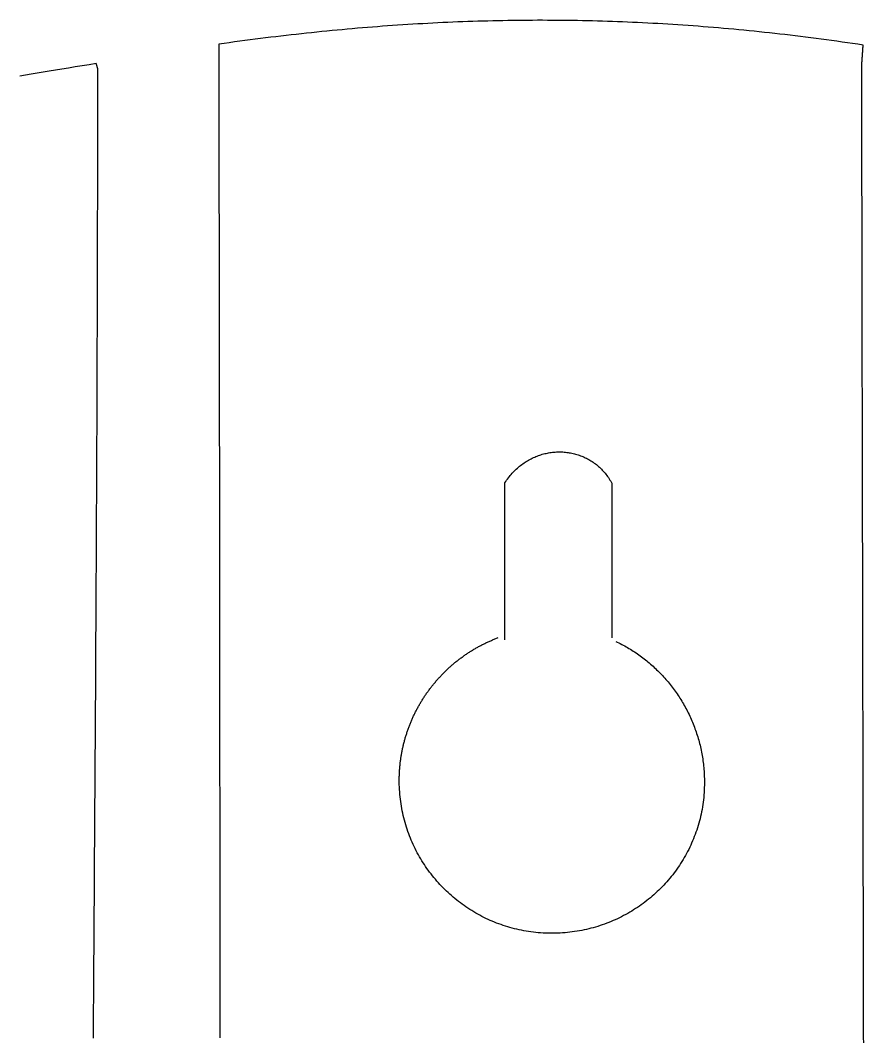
# Model space of a CAD drawing. Extents: x -41.2 to 15.8, y -4.2 to 22.
# Drawn here: x -36.556 to -34.463, y 3.956 to 6.476 of the extents above; entities that cross this region are included whole.
import ezdxf

# ---------------------------------------------------------------- set-up
doc = ezdxf.new("R2010")
doc.units = 0
doc.header["$MEASUREMENT"] = 0
doc.layers.add('LAYER_1', color=7, linetype='CONTINUOUS')

msp = doc.modelspace()

# ---------------------------------------------------------------- linework, layer by layer
at = {"layer": 'LAYER_1'}
for points in [[(-34.4641, 6.41481, 0), (-34.4771, 6.41676, 0), (-34.4902, 6.41867, 0), (-34.5032, 6.42056, 0), (-34.5162, 6.42241, 0), (-34.5292, 6.42423, 0), (-34.5422, 6.42602, 0), (-34.5551, 6.42777, 0), (-34.568, 6.42949, 0), (-34.5809, 6.43119, 0), (-34.5938, 6.43285, 0), (-34.6067, 6.43448, 0), (-34.6196, 6.43607, 0), (-34.6324, 6.43764, 0), (-34.6452, 6.43917, 0), (-34.658, 6.44067, 0), (-34.6708, 6.44214, 0), (-34.6836, 6.44358, 0), (-34.6964, 6.44499, 0), (-34.7091, 6.44636, 0), (-34.7218, 6.44771, 0), (-34.7345, 6.44902, 0), (-34.7472, 6.4503, 0), (-34.7599, 6.45155, 0), (-34.7726, 6.45277, 0), (-34.7853, 6.45395, 0), (-34.7979, 6.45511, 0), (-34.8105, 6.45623, 0), (-34.8232, 6.45733, 0), (-34.8358, 6.45839, 0), (-34.8484, 6.45942, 0), (-34.8609, 6.46042, 0), (-34.8735, 6.46139, 0), (-34.8861, 6.46233, 0), (-34.8986, 6.46323, 0), (-34.9112, 6.46411, 0), (-34.9237, 6.46495, 0), (-34.9362, 6.46577, 0), (-34.9487, 6.46655, 0), (-34.9612, 6.4673, 0), (-34.9737, 6.46803, 0), (-34.9862, 6.46872, 0), (-34.9987, 6.46938, 0), (-35.0112, 6.47001, 0), (-35.0236, 6.47061, 0), (-35.0361, 6.47118, 0), (-35.0485, 6.47171, 0), (-35.061, 6.47222, 0), (-35.0734, 6.4727, 0), (-35.0858, 6.47314, 0), (-35.0983, 6.47356, 0), (-35.1107, 6.47395, 0), (-35.1231, 6.4743, 0), (-35.1355, 6.47463, 0), (-35.1479, 6.47492, 0), (-35.1603, 6.47519, 0), (-35.1727, 6.47542, 0), (-35.1851, 6.47563, 0), (-35.1975, 6.4758, 0), (-35.2099, 6.47594, 0), (-35.2223, 6.47606, 0), (-35.2346, 6.47614, 0), (-35.247, 6.4762, 0), (-35.2594, 6.47622, 0), (-35.2718, 6.47621, 0), (-35.2842, 6.47618, 0), (-35.2965, 6.47611, 0), (-35.3089, 6.47602, 0), (-35.3213, 6.47589, 0), (-35.3337, 6.47574, 0), (-35.346, 6.47556, 0), (-35.3584, 6.47534, 0), (-35.3708, 6.4751, 0), (-35.3832, 6.47482, 0), (-35.3956, 6.47452, 0), (-35.408, 6.47419, 0), (-35.4203, 6.47383, 0), (-35.4327, 6.47344, 0), (-35.4451, 6.47302, 0), (-35.4575, 6.47257, 0), (-35.4699, 6.47209, 0), (-35.4823, 6.47158, 0), (-35.4947, 6.47104, 0), (-35.5072, 6.47047, 0), (-35.5196, 6.46988, 0), (-35.532, 6.46925, 0), (-35.5444, 6.4686, 0), (-35.5569, 6.46791, 0), (-35.5693, 6.4672, 0), (-35.5818, 6.46646, 0), (-35.5942, 6.46569, 0), (-35.6067, 6.46489, 0), (-35.6192, 6.46406, 0), (-35.6316, 6.4632, 0), (-35.6441, 6.46232, 0), (-35.6566, 6.4614, 0), (-35.6691, 6.46046, 0), (-35.6816, 6.45949, 0), (-35.6942, 6.45849, 0), (-35.7067, 6.45746, 0), (-35.7192, 6.4564, 0), (-35.7318, 6.45531, 0), (-35.7444, 6.4542, 0), (-35.7569, 6.45305, 0), (-35.7695, 6.45188, 0), (-35.7821, 6.45068, 0), (-35.7947, 6.44945, 0), (-35.8074, 6.44819, 0), (-35.82, 6.44691, 0), (-35.8326, 6.44559, 0), (-35.8453, 6.44425, 0), (-35.858, 6.44288, 0), (-35.8707, 6.44148, 0), (-35.8834, 6.44005, 0), (-35.8961, 6.4386, 0), (-35.9088, 6.43711, 0), (-35.9216, 6.4356, 0), (-35.9343, 6.43406, 0), (-35.9471, 6.4325, 0), (-35.9599, 6.4309, 0), (-35.9727, 6.42928, 0), (-35.9855, 6.42763, 0), (-35.9984, 6.42595, 0), (-36.0112, 6.42424, 0), (-36.0241, 6.42251, 0), (-36.037, 6.42075, 0), (-36.0499, 6.41896, 0), (-36.0628, 6.41714, 0)], [(-36.0632, 6.40702, 0), (-36.0632, 6.40702, 0), (-36.0632, 6.40702, 0), (-36.0632, 6.40702, 0), (-36.0632, 6.40702, 0), (-36.0632, 6.40702, 0), (-36.0632, 6.40702, 0), (-36.0632, 6.40702, 0), (-36.0632, 6.40702, 0), (-36.0632, 6.40702, 0), (-36.0632, 6.40702, 0), (-36.0632, 6.40702, 0), (-36.0632, 6.40702, 0), (-36.0632, 6.40702, 0), (-36.0632, 6.40702, 0), (-36.0632, 6.40702, 0), (-36.0632, 6.40702, 0), (-36.0632, 6.40702, 0), (-36.0632, 6.40702, 0), (-36.0632, 6.40702, 0), (-36.0632, 6.40702, 0), (-36.0632, 6.40702, 0), (-36.0632, 6.40702, 0), (-36.0632, 6.40702, 0), (-36.0632, 6.40702, 0), (-36.0632, 6.40702, 0), (-36.0632, 6.40702, 0), (-36.0632, 6.40702, 0), (-36.0632, 6.40702, 0), (-36.0632, 6.40702, 0), (-36.0632, 6.40702, 0), (-36.0632, 6.40702, 0), (-36.0632, 6.40702, 0), (-36.0632, 6.40702, 0), (-36.0632, 6.40702, 0), (-36.0632, 6.40702, 0), (-36.0632, 6.40702, 0), (-36.0632, 6.40702, 0), (-36.0632, 6.40702, 0), (-36.0632, 6.40702, 0), (-36.0632, 6.40702, 0), (-36.0632, 6.40702, 0), (-36.0632, 6.40702, 0), (-36.0632, 6.40702, 0), (-36.0632, 6.40702, 0), (-36.0632, 6.40702, 0), (-36.0632, 6.40702, 0), (-36.0632, 6.40702, 0), (-36.0632, 6.40702, 0), (-36.0632, 6.40702, 0), (-36.0632, 6.40702, 0), (-36.0632, 6.40702, 0), (-36.0632, 6.40702, 0), (-36.0632, 6.40702, 0), (-36.0632, 6.40702, 0), (-36.0632, 6.40702, 0), (-36.0632, 6.40702, 0), (-36.0632, 6.40702, 0), (-36.0632, 6.40702, 0), (-36.0632, 6.40702, 0), (-36.0632, 6.40702, 0), (-36.0632, 6.40702, 0), (-36.0632, 6.40702, 0), (-36.0632, 6.40702, 0), (-36.0632, 6.40702, 0), (-36.0632, 6.40702, 0), (-36.0632, 6.40702, 0), (-36.0632, 6.40702, 0), (-36.0632, 6.40702, 0), (-36.0632, 6.40702, 0), (-36.0632, 6.40702, 0), (-36.0632, 6.40702, 0), (-36.0632, 6.40702, 0), (-36.0632, 6.40702, 0), (-36.0632, 6.40702, 0), (-36.0632, 6.40702, 0), (-36.0632, 6.40702, 0), (-36.0632, 6.40702, 0), (-36.0632, 6.40702, 0), (-36.0632, 6.40702, 0), (-36.0632, 6.40702, 0), (-36.0632, 6.40702, 0), (-36.0632, 6.40702, 0), (-36.0632, 6.40702, 0), (-36.0632, 6.40702, 0), (-36.0632, 6.40702, 0), (-36.0632, 6.40702, 0), (-36.0632, 6.40702, 0), (-36.0632, 6.40702, 0), (-36.0632, 6.40702, 0), (-36.0632, 6.40702, 0), (-36.0632, 6.40702, 0), (-36.0632, 6.40702, 0), (-36.0632, 6.40702, 0), (-36.0632, 6.40702, 0), (-36.0632, 6.40702, 0), (-36.0632, 6.40702, 0), (-36.0632, 6.40702, 0), (-36.0632, 6.40702, 0), (-36.0632, 6.40702, 0), (-36.0632, 6.40702, 0), (-36.0632, 6.40702, 0), (-36.0632, 6.40702, 0), (-36.0632, 6.39395, 0), (-36.0631, 6.37582, 0), (-36.0631, 6.35573, 0), (-36.0631, 6.33372, 0), (-36.063, 6.30984, 0), (-36.063, 6.28413, 0), (-36.0629, 6.25663, 0), (-36.0629, 6.22737, 0), (-36.0629, 6.1964, 0), (-36.0628, 6.16376, 0), (-36.0627, 6.12948, 0), (-36.0627, 6.09362, 0), (-36.0626, 6.05621, 0), (-36.0626, 6.01728, 0), (-36.0625, 5.97689, 0), (-36.0624, 5.93507, 0), (-36.0624, 5.89186, 0), (-36.0623, 5.84731, 0), (-36.0622, 5.80145, 0), (-36.0622, 5.75432, 0), (-36.0621, 5.70597, 0), (-36.062, 5.65643, 0), (-36.062, 5.60575, 0), (-36.0619, 5.55397, 0), (-36.0618, 5.50112, 0), (-36.0618, 5.44725, 0), (-36.0617, 5.3924, 0), (-36.0616, 5.3366, 0), (-36.0616, 5.27991, 0), (-36.0615, 5.22236, 0), (-36.0614, 5.16398, 0), (-36.0614, 5.10483, 0), (-36.0613, 5.04494, 0), (-36.0612, 4.98435, 0), (-36.0612, 4.9231, 0), (-36.0611, 4.86124, 0), (-36.061, 4.7988, 0), (-36.061, 4.73583, 0), (-36.0609, 4.67236, 0), (-36.0609, 4.60843, 0), (-36.0608, 4.54409, 0), (-36.0608, 4.47938, 0), (-36.0607, 4.41434, 0), (-36.0607, 4.349, 0), (-36.0607, 4.28342, 0), (-36.0606, 4.21762, 0), (-36.0606, 4.15165, 0), (-36.0606, 4.08555, 0), (-36.0605, 4.01936, 0), (-36.0605, 3.95313, 0)], [(-36.3673, 6.36902, 0), (-36.3851, 6.36611, 0), (-36.4024, 6.36326, 0), (-36.4194, 6.36048, 0), (-36.4361, 6.35775, 0), (-36.4523, 6.35508, 0), (-36.4682, 6.35247, 0), (-36.4838, 6.34991, 0), (-36.499, 6.3474, 0), (-36.5139, 6.34494, 0), (-36.5284, 6.34254, 0), (-36.5427, 6.34017, 0), (-36.5566, 6.33786, 0)], [(-36.3741, 3.95221, 0), (-36.3739, 3.97644, 0), (-36.3738, 4.00067, 0), (-36.3736, 4.02491, 0), (-36.3734, 4.04915, 0), (-36.3733, 4.07339, 0), (-36.3731, 4.09764, 0), (-36.373, 4.12189, 0), (-36.3728, 4.14615, 0), (-36.3726, 4.17041, 0), (-36.3725, 4.19467, 0), (-36.3723, 4.21893, 0), (-36.3722, 4.2432, 0), (-36.372, 4.26747, 0), (-36.3718, 4.29175, 0), (-36.3717, 4.31602, 0), (-36.3715, 4.3403, 0), (-36.3714, 4.36458, 0), (-36.3712, 4.38887, 0), (-36.3711, 4.41316, 0), (-36.3709, 4.43745, 0), (-36.3707, 4.46174, 0), (-36.3706, 4.48604, 0), (-36.3704, 4.51033, 0), (-36.3703, 4.53463, 0), (-36.3701, 4.55893, 0), (-36.37, 4.58324, 0), (-36.3698, 4.60754, 0), (-36.3697, 4.63185, 0), (-36.3695, 4.65616, 0), (-36.3694, 4.68047, 0), (-36.3692, 4.70478, 0), (-36.3691, 4.72909, 0), (-36.3689, 4.7534, 0), (-36.3688, 4.77772, 0), (-36.3686, 4.80204, 0), (-36.3685, 4.82635, 0), (-36.3684, 4.85067, 0), (-36.3682, 4.87499, 0), (-36.3681, 4.89931, 0), (-36.368, 4.92363, 0), (-36.3678, 4.94796, 0), (-36.3677, 4.97228, 0), (-36.3675, 4.9966, 0), (-36.3674, 5.02093, 0), (-36.3673, 5.04525, 0), (-36.3672, 5.06957, 0), (-36.367, 5.0939, 0), (-36.3669, 5.11822, 0), (-36.3668, 5.14254, 0), (-36.3667, 5.16687, 0), (-36.3665, 5.19119, 0), (-36.3664, 5.21551, 0), (-36.3663, 5.23984, 0), (-36.3662, 5.26416, 0), (-36.3661, 5.28848, 0), (-36.366, 5.3128, 0), (-36.3658, 5.33712, 0), (-36.3657, 5.36144, 0), (-36.3656, 5.38576, 0), (-36.3655, 5.41008, 0), (-36.3654, 5.43439, 0), (-36.3653, 5.45871, 0), (-36.3652, 5.48302, 0), (-36.3651, 5.50733, 0), (-36.365, 5.53164, 0), (-36.3649, 5.55595, 0), (-36.3648, 5.58026, 0), (-36.3648, 5.60457, 0), (-36.3647, 5.62887, 0), (-36.3646, 5.65317, 0), (-36.3645, 5.67747, 0), (-36.3644, 5.70177, 0), (-36.3643, 5.72607, 0), (-36.3643, 5.75036, 0), (-36.3642, 5.77465, 0), (-36.3641, 5.79894, 0), (-36.3641, 5.82323, 0), (-36.364, 5.84751, 0), (-36.3639, 5.87179, 0), (-36.3639, 5.89607, 0), (-36.3638, 5.92035, 0), (-36.3638, 5.94462, 0), (-36.3637, 5.96889, 0), (-36.3637, 5.99316, 0), (-36.3636, 6.01742, 0), (-36.3636, 6.04168, 0), (-36.3635, 6.06594, 0), (-36.3635, 6.09019, 0), (-36.3634, 6.11444, 0), (-36.3634, 6.13868, 0), (-36.3634, 6.16293, 0), (-36.3634, 6.18716, 0), (-36.3633, 6.2114, 0), (-36.3633, 6.23563, 0), (-36.3633, 6.25986, 0), (-36.3633, 6.28408, 0), (-36.3633, 6.3083, 0), (-36.3633, 6.33251, 0), (-36.3632, 6.35672, 0)], [(-34.4627, 3.9151, 0), (-34.4628, 3.97887, 0), (-34.4629, 4.04263, 0), (-34.4631, 4.10634, 0), (-34.4632, 4.16998, 0), (-34.4633, 4.23351, 0), (-34.4634, 4.2969, 0), (-34.4636, 4.36012, 0), (-34.4637, 4.42313, 0), (-34.4638, 4.48591, 0), (-34.464, 4.54843, 0), (-34.4641, 4.61064, 0), (-34.4642, 4.67253, 0), (-34.4643, 4.73405, 0), (-34.4645, 4.79518, 0), (-34.4646, 4.85588, 0), (-34.4647, 4.91613, 0), (-34.4649, 4.97588, 0), (-34.465, 5.03512, 0), (-34.4651, 5.0938, 0), (-34.4652, 5.15189, 0), (-34.4653, 5.20937, 0), (-34.4655, 5.2662, 0), (-34.4656, 5.32235, 0), (-34.4657, 5.37779, 0), (-34.4658, 5.43248, 0), (-34.4659, 5.4864, 0), (-34.466, 5.53951, 0), (-34.4661, 5.59177, 0), (-34.4662, 5.64317, 0), (-34.4663, 5.69367, 0), (-34.4664, 5.74323, 0), (-34.4665, 5.79182, 0), (-34.4665, 5.83941, 0), (-34.4666, 5.88598, 0), (-34.4667, 5.93148, 0), (-34.4668, 5.97588, 0), (-34.4668, 6.01916, 0), (-34.4669, 6.06129, 0), (-34.4669, 6.10222, 0), (-34.467, 6.14193, 0), (-34.467, 6.18039, 0), (-34.467, 6.21756, 0), (-34.467, 6.25342, 0), (-34.4671, 6.28793, 0), (-34.4671, 6.32105, 0), (-34.4671, 6.33769, 0), (-34.4671, 6.33787, 0), (-34.4671, 6.33804, 0), (-34.4671, 6.33821, 0), (-34.4671, 6.33839, 0), (-34.4671, 6.33856, 0), (-34.4671, 6.33874, 0), (-34.4671, 6.33891, 0), (-34.4671, 6.33908, 0), (-34.4671, 6.33926, 0), (-34.4671, 6.33943, 0), (-34.4671, 6.3396, 0), (-34.4671, 6.33978, 0), (-34.4671, 6.33995, 0), (-34.4671, 6.34012, 0), (-34.4671, 6.3403, 0), (-34.4671, 6.34047, 0), (-34.4671, 6.34064, 0), (-34.4671, 6.34082, 0), (-34.4671, 6.34099, 0), (-34.4671, 6.34116, 0), (-34.4671, 6.34134, 0), (-34.4671, 6.34151, 0), (-34.4671, 6.34168, 0), (-34.4671, 6.34186, 0), (-34.4671, 6.34203, 0), (-34.4671, 6.3422, 0), (-34.4671, 6.34237, 0), (-34.4671, 6.34255, 0), (-34.4671, 6.34272, 0), (-34.4671, 6.34289, 0), (-34.4671, 6.34306, 0), (-34.4671, 6.34324, 0), (-34.4671, 6.34341, 0), (-34.4671, 6.34358, 0), (-34.4671, 6.34375, 0), (-34.4671, 6.34393, 0), (-34.4671, 6.3441, 0), (-34.4671, 6.34427, 0), (-34.4671, 6.34444, 0), (-34.4671, 6.34462, 0), (-34.4671, 6.34479, 0), (-34.4671, 6.34496, 0), (-34.4671, 6.34513, 0), (-34.4671, 6.3453, 0), (-34.4671, 6.34548, 0), (-34.4671, 6.34565, 0), (-34.4671, 6.34582, 0), (-34.4671, 6.34599, 0), (-34.4671, 6.34616, 0), (-34.4671, 6.34634, 0), (-34.4671, 6.34651, 0), (-34.4671, 6.34668, 0), (-34.4671, 6.34685, 0), (-34.4671, 6.34702, 0), (-34.4671, 6.34719, 0), (-34.4671, 6.34737, 0), (-34.4671, 6.34754, 0), (-34.4671, 6.34771, 0), (-34.4671, 6.34788, 0), (-34.4671, 6.34805, 0), (-34.4671, 6.34822, 0), (-34.4671, 6.34839, 0), (-34.4671, 6.34857, 0), (-34.4671, 6.34874, 0), (-34.4671, 6.34891, 0), (-34.4671, 6.34908, 0), (-34.4671, 6.34925, 0), (-34.4671, 6.34942, 0), (-34.4671, 6.34959, 0), (-34.4671, 6.34976, 0), (-34.4671, 6.34993, 0), (-34.4671, 6.3501, 0), (-34.4671, 6.35028, 0), (-34.4671, 6.35045, 0), (-34.4671, 6.35062, 0), (-34.4671, 6.35079, 0), (-34.4671, 6.35096, 0), (-34.4671, 6.35113, 0), (-34.4671, 6.3513, 0), (-34.4671, 6.35147, 0), (-34.4671, 6.35164, 0), (-34.4671, 6.35181, 0), (-34.4671, 6.35198, 0), (-34.4671, 6.35215, 0), (-34.4671, 6.35232, 0), (-34.4671, 6.35249, 0), (-34.4671, 6.35266, 0), (-34.4671, 6.35283, 0), (-34.4671, 6.353, 0), (-34.4671, 6.35317, 0), (-34.4671, 6.35334, 0), (-34.4671, 6.35351, 0), (-34.4671, 6.35368, 0), (-34.4671, 6.35385, 0), (-34.4671, 6.35402, 0), (-34.4671, 6.35419, 0), (-34.4671, 6.35436, 0), (-34.4671, 6.35453, 0), (-34.4671, 6.3547, 0), (-34.4671, 6.35487, 0), (-34.4671, 6.35504, 0), (-34.4671, 6.35521, 0), (-34.4671, 6.35538, 0), (-34.4671, 6.35555, 0), (-34.4671, 6.35572, 0), (-34.4671, 6.35589, 0), (-34.4671, 6.35606, 0), (-34.4671, 6.35623, 0), (-34.4671, 6.3564, 0), (-34.4671, 6.35657, 0), (-34.4671, 6.35673, 0), (-34.4671, 6.3569, 0), (-34.4671, 6.35707, 0), (-34.4671, 6.35724, 0), (-34.4671, 6.35741, 0), (-34.4671, 6.35758, 0), (-34.4671, 6.35775, 0), (-34.4671, 6.35792, 0), (-34.4671, 6.35809, 0), (-34.4671, 6.35826, 0), (-34.4671, 6.35842, 0), (-34.4671, 6.35859, 0), (-34.4671, 6.35876, 0), (-34.4671, 6.35893, 0), (-34.4671, 6.3591, 0), (-34.4671, 6.35927, 0), (-34.4671, 6.35944, 0), (-34.4671, 6.35961, 0), (-34.4671, 6.35977, 0), (-34.4671, 6.35994, 0), (-34.4671, 6.36011, 0), (-34.4671, 6.36028, 0), (-34.4671, 6.36045, 0), (-34.4671, 6.36062, 0), (-34.4671, 6.36078, 0), (-34.4671, 6.36095, 0), (-34.4671, 6.36112, 0), (-34.4671, 6.36129, 0), (-34.4671, 6.36146, 0), (-34.4671, 6.36162, 0), (-34.4671, 6.36179, 0), (-34.4671, 6.36196, 0), (-34.4671, 6.36213, 0), (-34.4671, 6.3623, 0), (-34.4671, 6.36246, 0), (-34.4671, 6.36263, 0), (-34.4671, 6.3628, 0), (-34.4671, 6.36297, 0), (-34.4671, 6.36313, 0), (-34.4671, 6.3633, 0), (-34.4671, 6.36347, 0), (-34.4671, 6.36364, 0), (-34.4671, 6.3638, 0), (-34.4671, 6.36397, 0), (-34.4671, 6.36414, 0), (-34.4671, 6.36431, 0), (-34.4671, 6.36447, 0), (-34.4671, 6.36464, 0), (-34.4671, 6.36481, 0), (-34.4671, 6.36498, 0), (-34.4671, 6.36514, 0), (-34.4671, 6.36531, 0), (-34.4671, 6.36548, 0), (-34.4671, 6.36564, 0), (-34.4671, 6.36581, 0), (-34.4671, 6.36598, 0), (-34.4671, 6.36614, 0), (-34.4671, 6.36631, 0), (-34.4671, 6.36648, 0), (-34.4671, 6.36664, 0), (-34.4671, 6.36681, 0), (-34.4671, 6.36698, 0), (-34.4671, 6.36714, 0), (-34.4671, 6.36731, 0), (-34.4671, 6.36748, 0), (-34.4671, 6.36764, 0), (-34.4671, 6.36781, 0), (-34.4671, 6.36798, 0), (-34.4671, 6.36814, 0), (-34.4671, 6.36831, 0), (-34.4671, 6.36848, 0), (-34.4671, 6.36864, 0), (-34.4671, 6.36881, 0), (-34.4671, 6.36897, 0), (-34.4671, 6.36914, 0), (-34.4671, 6.36931, 0), (-34.4671, 6.36947, 0), (-34.4671, 6.36964, 0)]]:
    msp.add_polyline3d(points, dxfattribs=at)
at = {"layer": 'LAYER_1', "color": 250}
for points in [[(-36.0628, 6.41714, 0), (-36.0628, 6.41714, 0), (-36.0628, 6.41713, 0), (-36.0629, 6.41712, 0), (-36.0629, 6.41711, 0), (-36.0629, 6.41709, 0), (-36.0629, 6.41707, 0), (-36.0629, 6.41705, 0), (-36.0629, 6.41702, 0), (-36.0629, 6.41699, 0), (-36.0629, 6.41696, 0), (-36.0629, 6.41692, 0), (-36.0629, 6.41688, 0), (-36.0629, 6.41684, 0), (-36.0629, 6.4168, 0), (-36.0629, 6.41675, 0), (-36.0629, 6.4167, 0), (-36.0629, 6.41664, 0), (-36.0629, 6.41659, 0), (-36.0629, 6.41653, 0), (-36.0629, 6.41646, 0), (-36.0629, 6.4164, 0), (-36.0629, 6.41633, 0), (-36.0629, 6.41626, 0), (-36.0629, 6.41619, 0), (-36.0629, 6.41612, 0), (-36.0629, 6.41604, 0), (-36.0629, 6.41596, 0), (-36.0629, 6.41588, 0), (-36.0629, 6.4158, 0), (-36.0629, 6.41571, 0), (-36.0629, 6.41562, 0), (-36.0629, 6.41553, 0), (-36.0629, 6.41544, 0), (-36.0629, 6.41535, 0), (-36.0629, 6.41526, 0), (-36.0629, 6.41516, 0), (-36.0629, 6.41506, 0), (-36.0629, 6.41496, 0), (-36.0629, 6.41486, 0), (-36.0629, 6.41476, 0), (-36.0629, 6.41466, 0), (-36.0629, 6.41455, 0), (-36.0629, 6.41444, 0), (-36.0629, 6.41434, 0), (-36.0629, 6.41423, 0), (-36.063, 6.41412, 0), (-36.063, 6.41401, 0), (-36.063, 6.41389, 0), (-36.063, 6.41378, 0), (-36.063, 6.41367, 0), (-36.063, 6.41355, 0), (-36.063, 6.41344, 0), (-36.063, 6.41332, 0), (-36.063, 6.41321, 0), (-36.063, 6.41309, 0), (-36.063, 6.41297, 0), (-36.063, 6.41285, 0), (-36.063, 6.41273, 0), (-36.063, 6.41262, 0), (-36.063, 6.4125, 0), (-36.063, 6.41238, 0), (-36.063, 6.41226, 0), (-36.063, 6.41214, 0), (-36.063, 6.41202, 0), (-36.063, 6.4119, 0), (-36.063, 6.41178, 0), (-36.063, 6.41166, 0), (-36.063, 6.41154, 0), (-36.063, 6.41142, 0), (-36.063, 6.4113, 0), (-36.063, 6.41119, 0), (-36.0631, 6.41107, 0), (-36.0631, 6.41095, 0), (-36.0631, 6.41084, 0), (-36.0631, 6.41072, 0), (-36.0631, 6.4106, 0), (-36.0631, 6.41049, 0), (-36.0631, 6.41038, 0), (-36.0631, 6.41026, 0), (-36.0631, 6.41015, 0), (-36.0631, 6.41004, 0), (-36.0631, 6.40993, 0), (-36.0631, 6.40982, 0), (-36.0631, 6.40971, 0), (-36.0631, 6.40961, 0), (-36.0631, 6.4095, 0), (-36.0631, 6.4094, 0), (-36.0631, 6.4093, 0), (-36.0631, 6.40919, 0), (-36.0631, 6.4091, 0), (-36.0631, 6.409, 0), (-36.0631, 6.4089, 0), (-36.0631, 6.40881, 0), (-36.0631, 6.40871, 0), (-36.0631, 6.40862, 0), (-36.0631, 6.40853, 0), (-36.0631, 6.40845, 0), (-36.0631, 6.40836, 0), (-36.0631, 6.40828, 0), (-36.0631, 6.4082, 0), (-36.0632, 6.40812, 0), (-36.0632, 6.40804, 0), (-36.0632, 6.40797, 0), (-36.0632, 6.40789, 0), (-36.0632, 6.40782, 0), (-36.0632, 6.40776, 0), (-36.0632, 6.40769, 0), (-36.0632, 6.40763, 0), (-36.0632, 6.40757, 0), (-36.0632, 6.40751, 0), (-36.0632, 6.40746, 0), (-36.0632, 6.40741, 0), (-36.0632, 6.40736, 0), (-36.0632, 6.40732, 0), (-36.0632, 6.40727, 0), (-36.0632, 6.40723, 0), (-36.0632, 6.4072, 0), (-36.0632, 6.40716, 0), (-36.0632, 6.40713, 0), (-36.0632, 6.40711, 0), (-36.0632, 6.40708, 0), (-36.0632, 6.40707, 0), (-36.0632, 6.40705, 0), (-36.0632, 6.40704, 0), (-36.0632, 6.40703, 0), (-36.0632, 6.40702, 0), (-36.0632, 6.40702, 0)], [(-34.4671, 6.36964, 0), (-34.4671, 6.36965, 0), (-34.4671, 6.36967, 0), (-34.4671, 6.36971, 0), (-34.4671, 6.36977, 0), (-34.4671, 6.36984, 0), (-34.467, 6.36993, 0), (-34.467, 6.37004, 0), (-34.467, 6.37015, 0), (-34.467, 6.37029, 0), (-34.467, 6.37044, 0), (-34.467, 6.3706, 0), (-34.467, 6.37077, 0), (-34.467, 6.37096, 0), (-34.467, 6.37116, 0), (-34.467, 6.37138, 0), (-34.4669, 6.37161, 0), (-34.4669, 6.37185, 0), (-34.4669, 6.3721, 0), (-34.4669, 6.37237, 0), (-34.4669, 6.37265, 0), (-34.4669, 6.37294, 0), (-34.4668, 6.37324, 0), (-34.4668, 6.37355, 0), (-34.4668, 6.37387, 0), (-34.4668, 6.3742, 0), (-34.4667, 6.37454, 0), (-34.4667, 6.3749, 0), (-34.4667, 6.37526, 0), (-34.4667, 6.37563, 0), (-34.4666, 6.37601, 0), (-34.4666, 6.3764, 0), (-34.4666, 6.3768, 0), (-34.4666, 6.3772, 0), (-34.4665, 6.37762, 0), (-34.4665, 6.37804, 0), (-34.4665, 6.37847, 0), (-34.4665, 6.37891, 0), (-34.4664, 6.37935, 0), (-34.4664, 6.3798, 0), (-34.4664, 6.38026, 0), (-34.4663, 6.38072, 0), (-34.4663, 6.38119, 0), (-34.4663, 6.38167, 0), (-34.4662, 6.38215, 0), (-34.4662, 6.38263, 0), (-34.4662, 6.38312, 0), (-34.4661, 6.38362, 0), (-34.4661, 6.38412, 0), (-34.4661, 6.38462, 0), (-34.466, 6.38513, 0), (-34.466, 6.38564, 0), (-34.466, 6.38616, 0), (-34.4659, 6.38667, 0), (-34.4659, 6.38719, 0), (-34.4659, 6.38772, 0), (-34.4658, 6.38824, 0), (-34.4658, 6.38877, 0), (-34.4658, 6.3893, 0), (-34.4657, 6.38983, 0), (-34.4657, 6.39036, 0), (-34.4657, 6.39089, 0), (-34.4656, 6.39142, 0), (-34.4656, 6.39196, 0), (-34.4656, 6.39249, 0), (-34.4655, 6.39302, 0), (-34.4655, 6.39356, 0), (-34.4654, 6.39409, 0), (-34.4654, 6.39462, 0), (-34.4654, 6.39515, 0), (-34.4653, 6.39568, 0), (-34.4653, 6.39621, 0), (-34.4653, 6.39673, 0), (-34.4652, 6.39725, 0), (-34.4652, 6.39777, 0), (-34.4652, 6.39829, 0), (-34.4651, 6.39881, 0), (-34.4651, 6.39932, 0), (-34.4651, 6.39983, 0), (-34.465, 6.40033, 0), (-34.465, 6.40083, 0), (-34.465, 6.40132, 0), (-34.4649, 6.40181, 0), (-34.4649, 6.4023, 0), (-34.4649, 6.40278, 0), (-34.4648, 6.40326, 0), (-34.4648, 6.40373, 0), (-34.4648, 6.40419, 0), (-34.4647, 6.40465, 0), (-34.4647, 6.4051, 0), (-34.4647, 6.40554, 0), (-34.4647, 6.40598, 0), (-34.4646, 6.40641, 0), (-34.4646, 6.40683, 0), (-34.4646, 6.40724, 0), (-34.4645, 6.40765, 0), (-34.4645, 6.40805, 0), (-34.4645, 6.40844, 0), (-34.4645, 6.40882, 0), (-34.4644, 6.40919, 0), (-34.4644, 6.40955, 0), (-34.4644, 6.4099, 0), (-34.4644, 6.41025, 0), (-34.4644, 6.41058, 0), (-34.4643, 6.4109, 0), (-34.4643, 6.41121, 0), (-34.4643, 6.41151, 0), (-34.4643, 6.4118, 0), (-34.4643, 6.41208, 0), (-34.4642, 6.41234, 0), (-34.4642, 6.4126, 0), (-34.4642, 6.41284, 0), (-34.4642, 6.41307, 0), (-34.4642, 6.41328, 0), (-34.4642, 6.41349, 0), (-34.4641, 6.41368, 0), (-34.4641, 6.41385, 0), (-34.4641, 6.41401, 0), (-34.4641, 6.41416, 0), (-34.4641, 6.41429, 0), (-34.4641, 6.41441, 0), (-34.4641, 6.41452, 0), (-34.4641, 6.4146, 0), (-34.4641, 6.41468, 0), (-34.4641, 6.41473, 0), (-34.4641, 6.41478, 0), (-34.4641, 6.4148, 0), (-34.4641, 6.41481, 0)], [(-36.3632, 6.35672, 0), (-36.3633, 6.35672, 0), (-36.3633, 6.35673, 0), (-36.3633, 6.35674, 0), (-36.3633, 6.35676, 0), (-36.3633, 6.35677, 0), (-36.3633, 6.3568, 0), (-36.3633, 6.35683, 0), (-36.3633, 6.35686, 0), (-36.3633, 6.3569, 0), (-36.3633, 6.35694, 0), (-36.3633, 6.35698, 0), (-36.3634, 6.35703, 0), (-36.3634, 6.35708, 0), (-36.3634, 6.35713, 0), (-36.3634, 6.35719, 0), (-36.3634, 6.35726, 0), (-36.3634, 6.35732, 0), (-36.3635, 6.35739, 0), (-36.3635, 6.35746, 0), (-36.3635, 6.35754, 0), (-36.3635, 6.35762, 0), (-36.3636, 6.3577, 0), (-36.3636, 6.35778, 0), (-36.3636, 6.35787, 0), (-36.3637, 6.35796, 0), (-36.3637, 6.35805, 0), (-36.3637, 6.35815, 0), (-36.3638, 6.35825, 0), (-36.3638, 6.35835, 0), (-36.3638, 6.35845, 0), (-36.3639, 6.35856, 0), (-36.3639, 6.35867, 0), (-36.3639, 6.35878, 0), (-36.364, 6.35889, 0), (-36.364, 6.35901, 0), (-36.364, 6.35912, 0), (-36.3641, 6.35924, 0), (-36.3641, 6.35936, 0), (-36.3642, 6.35949, 0), (-36.3642, 6.35961, 0), (-36.3642, 6.35974, 0), (-36.3643, 6.35987, 0), (-36.3643, 6.35999, 0), (-36.3644, 6.36013, 0), (-36.3644, 6.36026, 0), (-36.3645, 6.36039, 0), (-36.3645, 6.36053, 0), (-36.3645, 6.36066, 0), (-36.3646, 6.3608, 0), (-36.3646, 6.36094, 0), (-36.3647, 6.36108, 0), (-36.3647, 6.36122, 0), (-36.3648, 6.36136, 0), (-36.3648, 6.3615, 0), (-36.3649, 6.36164, 0), (-36.3649, 6.36178, 0), (-36.365, 6.36193, 0), (-36.365, 6.36207, 0), (-36.3651, 6.36222, 0), (-36.3651, 6.36236, 0), (-36.3652, 6.36251, 0), (-36.3652, 6.36265, 0), (-36.3652, 6.3628, 0), (-36.3653, 6.36294, 0), (-36.3653, 6.36309, 0), (-36.3654, 6.36323, 0), (-36.3654, 6.36338, 0), (-36.3655, 6.36352, 0), (-36.3655, 6.36367, 0), (-36.3656, 6.36381, 0), (-36.3656, 6.36395, 0), (-36.3657, 6.3641, 0), (-36.3657, 6.36424, 0), (-36.3658, 6.36438, 0), (-36.3658, 6.36452, 0), (-36.3659, 6.36466, 0), (-36.3659, 6.3648, 0), (-36.3659, 6.36494, 0), (-36.366, 6.36508, 0), (-36.366, 6.36521, 0), (-36.3661, 6.36535, 0), (-36.3661, 6.36548, 0), (-36.3662, 6.36561, 0), (-36.3662, 6.36574, 0), (-36.3663, 6.36587, 0), (-36.3663, 6.366, 0), (-36.3663, 6.36613, 0), (-36.3664, 6.36625, 0), (-36.3664, 6.36637, 0), (-36.3665, 6.3665, 0), (-36.3665, 6.36661, 0), (-36.3665, 6.36673, 0), (-36.3666, 6.36685, 0), (-36.3666, 6.36696, 0), (-36.3666, 6.36707, 0), (-36.3667, 6.36718, 0), (-36.3667, 6.36728, 0), (-36.3668, 6.36739, 0), (-36.3668, 6.36749, 0), (-36.3668, 6.36759, 0), (-36.3669, 6.36768, 0), (-36.3669, 6.36778, 0), (-36.3669, 6.36787, 0), (-36.3669, 6.36796, 0), (-36.367, 6.36804, 0), (-36.367, 6.36812, 0), (-36.367, 6.3682, 0), (-36.367, 6.36828, 0), (-36.3671, 6.36835, 0), (-36.3671, 6.36842, 0), (-36.3671, 6.36848, 0), (-36.3671, 6.36854, 0), (-36.3672, 6.3686, 0), (-36.3672, 6.36866, 0), (-36.3672, 6.36871, 0), (-36.3672, 6.36876, 0), (-36.3672, 6.3688, 0), (-36.3672, 6.36884, 0), (-36.3672, 6.36888, 0), (-36.3673, 6.36891, 0), (-36.3673, 6.36894, 0), (-36.3673, 6.36896, 0), (-36.3673, 6.36898, 0), (-36.3673, 6.369, 0), (-36.3673, 6.36901, 0), (-36.3673, 6.36902, 0), (-36.3673, 6.36902, 0)], [(-35.3534, 4.94005, 0), (-35.3534, 4.94018, 0), (-35.3534, 4.94055, 0), (-35.3534, 4.94117, 0), (-35.3534, 4.94203, 0), (-35.3534, 4.94311, 0), (-35.3534, 4.94443, 0), (-35.3534, 4.94597, 0), (-35.3534, 4.94773, 0), (-35.3534, 4.9497, 0), (-35.3534, 4.95187, 0), (-35.3534, 4.95425, 0), (-35.3534, 4.95682, 0), (-35.3534, 4.95958, 0), (-35.3534, 4.96252, 0), (-35.3534, 4.96565, 0), (-35.3534, 4.96895, 0), (-35.3534, 4.97242, 0), (-35.3534, 4.97606, 0), (-35.3534, 4.97985, 0), (-35.3534, 4.98379, 0), (-35.3534, 4.98789, 0), (-35.3534, 4.99212, 0), (-35.3534, 4.9965, 0), (-35.3534, 5.001, 0), (-35.3534, 5.00564, 0), (-35.3534, 5.01039, 0), (-35.3534, 5.01526, 0), (-35.3534, 5.02024, 0), (-35.3534, 5.02533, 0), (-35.3534, 5.03051, 0), (-35.3534, 5.03579, 0), (-35.3534, 5.04117, 0), (-35.3534, 5.04662, 0), (-35.3534, 5.05215, 0), (-35.3534, 5.05776, 0), (-35.3534, 5.06344, 0), (-35.3534, 5.06918, 0), (-35.3534, 5.07497, 0), (-35.3534, 5.08082, 0), (-35.3534, 5.08672, 0), (-35.3534, 5.09266, 0), (-35.3534, 5.09863, 0), (-35.3534, 5.10464, 0), (-35.3534, 5.11067, 0), (-35.3534, 5.11672, 0), (-35.3534, 5.12279, 0), (-35.3534, 5.12887, 0), (-35.3534, 5.13495, 0), (-35.3534, 5.14103, 0), (-35.3534, 5.14711, 0), (-35.3534, 5.15317, 0), (-35.3534, 5.15922, 0), (-35.3534, 5.16524, 0), (-35.3534, 5.17124, 0), (-35.3534, 5.17721, 0), (-35.3534, 5.18314, 0), (-35.3534, 5.18902, 0), (-35.3534, 5.19486, 0), (-35.3534, 5.20064, 0), (-35.3534, 5.20637, 0), (-35.3534, 5.21202, 0), (-35.3534, 5.21761, 0), (-35.3534, 5.22313, 0), (-35.3534, 5.22856, 0), (-35.3534, 5.23391, 0), (-35.3534, 5.23917, 0), (-35.3534, 5.24433, 0), (-35.3534, 5.24939, 0), (-35.3534, 5.25435, 0), (-35.3534, 5.25919, 0), (-35.3534, 5.26391, 0), (-35.3534, 5.26851, 0), (-35.3534, 5.27299, 0), (-35.3534, 5.27733, 0), (-35.3534, 5.28153, 0), (-35.3534, 5.28559, 0), (-35.3534, 5.28949, 0), (-35.3534, 5.29325, 0), (-35.3534, 5.29684, 0), (-35.3534, 5.30027, 0), (-35.3534, 5.30353, 0), (-35.3534, 5.30661, 0), (-35.3534, 5.30951, 0), (-35.3534, 5.31222, 0), (-35.3534, 5.31475, 0), (-35.3534, 5.31707, 0), (-35.3534, 5.31919, 0), (-35.3534, 5.32111, 0), (-35.3534, 5.32281, 0), (-35.3534, 5.3243, 0), (-35.3534, 5.32556, 0), (-35.3534, 5.32659, 0), (-35.3534, 5.32739, 0), (-35.3534, 5.32794, 0), (-35.3534, 5.32826, 0), (-35.3529, 5.32915, 0), (-35.3508, 5.33238, 0), (-35.3487, 5.33553, 0), (-35.3465, 5.33862, 0), (-35.3442, 5.34164, 0), (-35.3419, 5.34459, 0), (-35.3396, 5.34747, 0), (-35.3372, 5.35028, 0), (-35.3348, 5.35302, 0), (-35.3324, 5.35569, 0), (-35.3298, 5.35828, 0), (-35.3273, 5.36081, 0), (-35.3247, 5.36327, 0), (-35.3221, 5.36566, 0), (-35.3194, 5.36799, 0), (-35.3167, 5.37024, 0), (-35.314, 5.37242, 0), (-35.3113, 5.37453, 0), (-35.3085, 5.37657, 0), (-35.3056, 5.37855, 0), (-35.3028, 5.38045, 0), (-35.2999, 5.38229, 0), (-35.297, 5.38406, 0), (-35.2941, 5.38575, 0), (-35.2911, 5.38738, 0), (-35.2881, 5.38894, 0), (-35.2851, 5.39043, 0), (-35.2821, 5.39186, 0), (-35.279, 5.39321, 0), (-35.276, 5.39449, 0), (-35.2729, 5.39571, 0), (-35.2698, 5.39686, 0), (-35.2667, 5.39793, 0), (-35.2635, 5.39894, 0), (-35.2604, 5.39989, 0), (-35.2572, 5.40076, 0), (-35.254, 5.40156, 0), (-35.2509, 5.4023, 0), (-35.2477, 5.40297, 0), (-35.2445, 5.40357, 0), (-35.2413, 5.4041, 0), (-35.2381, 5.40456, 0), (-35.2349, 5.40496, 0), (-35.2316, 5.40529, 0), (-35.2284, 5.40555, 0), (-35.2252, 5.40574, 0), (-35.222, 5.40586, 0), (-35.2188, 5.40592, 0), (-35.2155, 5.40591, 0), (-35.2123, 5.40583, 0), (-35.2091, 5.40568, 0), (-35.2059, 5.40547, 0), (-35.2027, 5.40519, 0), (-35.1996, 5.40484, 0), (-35.1964, 5.40442, 0), (-35.1932, 5.40394, 0), (-35.1901, 5.40338, 0), (-35.1869, 5.40277, 0), (-35.1838, 5.40208, 0), (-35.1807, 5.40133, 0), (-35.1776, 5.40051, 0), (-35.1745, 5.39962, 0), (-35.1715, 5.39866, 0), (-35.1684, 5.39764, 0), (-35.1654, 5.39655, 0), (-35.1624, 5.3954, 0), (-35.1594, 5.39418, 0), (-35.1565, 5.39289, 0), (-35.1536, 5.39153, 0), (-35.1507, 5.39011, 0), (-35.1478, 5.38862, 0), (-35.145, 5.38707, 0), (-35.1422, 5.38545, 0), (-35.1394, 5.38376, 0), (-35.1366, 5.382, 0), (-35.1339, 5.38018, 0), (-35.1313, 5.3783, 0), (-35.1286, 5.37634, 0), (-35.126, 5.37432, 0), (-35.1235, 5.37224, 0), (-35.1209, 5.37009, 0), (-35.1185, 5.36787, 0), (-35.116, 5.36559, 0), (-35.1136, 5.36324, 0), (-35.1113, 5.36082, 0), (-35.109, 5.35834, 0), (-35.1067, 5.35579, 0), (-35.1045, 5.35318, 0), (-35.1023, 5.3505, 0), (-35.1002, 5.34776, 0), (-35.0981, 5.34495, 0), (-35.0961, 5.34207, 0), (-35.0942, 5.33913, 0), (-35.0923, 5.33613, 0), (-35.0904, 5.33306, 0), (-35.0886, 5.32992, 0), (-35.0877, 5.32832, 0), (-35.0877, 5.32826, 0), (-35.0877, 5.32814, 0), (-35.0877, 5.32795, 0), (-35.0877, 5.3277, 0), (-35.0877, 5.3274, 0), (-35.0877, 5.32703, 0), (-35.0877, 5.32661, 0), (-35.0877, 5.32613, 0), (-35.0877, 5.32559, 0), (-35.0877, 5.325, 0), (-35.0877, 5.32435, 0), (-35.0877, 5.32364, 0), (-35.0877, 5.32288, 0), (-35.0877, 5.32207, 0), (-35.0877, 5.3212, 0), (-35.0877, 5.32029, 0), (-35.0877, 5.31931, 0), (-35.0877, 5.31829, 0), (-35.0877, 5.31722, 0), (-35.0877, 5.3161, 0), (-35.0877, 5.31492, 0), (-35.0877, 5.3137, 0), (-35.0877, 5.31243, 0), (-35.0877, 5.31112, 0), (-35.0877, 5.30976, 0), (-35.0877, 5.30835, 0), (-35.0877, 5.30689, 0), (-35.0877, 5.30539, 0), (-35.0877, 5.30385, 0), (-35.0877, 5.30227, 0), (-35.0877, 5.30064, 0), (-35.0877, 5.29897, 0), (-35.0877, 5.29725, 0), (-35.0877, 5.2955, 0), (-35.0877, 5.29371, 0), (-35.0877, 5.29188, 0), (-35.0877, 5.29, 0), (-35.0877, 5.28809, 0), (-35.0877, 5.28615, 0), (-35.0877, 5.28416, 0), (-35.0877, 5.28214, 0), (-35.0877, 5.28009, 0), (-35.0877, 5.278, 0), (-35.0877, 5.27587, 0), (-35.0877, 5.27372, 0), (-35.0877, 5.27152, 0), (-35.0877, 5.2693, 0), (-35.0877, 5.26705, 0), (-35.0877, 5.26476, 0), (-35.0877, 5.26244, 0), (-35.0877, 5.2601, 0), (-35.0877, 5.25772, 0), (-35.0877, 5.25532, 0), (-35.0877, 5.25289, 0), (-35.0877, 5.25043, 0), (-35.0877, 5.24795, 0), (-35.0877, 5.24544, 0), (-35.0877, 5.2429, 0), (-35.0877, 5.24034, 0), (-35.0877, 5.23776, 0), (-35.0877, 5.23516, 0), (-35.0877, 5.23253, 0), (-35.0877, 5.22988, 0), (-35.0877, 5.22721, 0), (-35.0877, 5.22451, 0), (-35.0877, 5.2218, 0), (-35.0877, 5.21907, 0), (-35.0877, 5.21632, 0), (-35.0877, 5.21356, 0), (-35.0877, 5.21077, 0), (-35.0877, 5.20797, 0), (-35.0877, 5.20515, 0), (-35.0877, 5.20232, 0), (-35.0877, 5.19948, 0), (-35.0877, 5.19662, 0), (-35.0877, 5.19374, 0), (-35.0877, 5.19086, 0), (-35.0877, 5.18796, 0), (-35.0877, 5.18505, 0), (-35.0877, 5.18213, 0), (-35.0877, 5.1792, 0), (-35.0877, 5.17626, 0), (-35.0877, 5.17331, 0), (-35.0877, 5.17035, 0), (-35.0877, 5.16739, 0), (-35.0877, 5.16442, 0), (-35.0877, 5.16144, 0), (-35.0877, 5.15846, 0), (-35.0877, 5.15548, 0), (-35.0877, 5.15249, 0), (-35.0877, 5.14949, 0), (-35.0877, 5.14649, 0), (-35.0877, 5.1435, 0), (-35.0877, 5.1405, 0), (-35.0877, 5.13749, 0), (-35.0877, 5.13449, 0), (-35.0877, 5.13149, 0), (-35.0877, 5.12849, 0), (-35.0877, 5.12549, 0), (-35.0877, 5.1225, 0), (-35.0877, 5.11951, 0), (-35.0877, 5.11652, 0), (-35.0877, 5.11353, 0), (-35.0877, 5.11056, 0), (-35.0877, 5.10758, 0), (-35.0877, 5.10462, 0), (-35.0877, 5.10166, 0), (-35.0877, 5.0987, 0), (-35.0877, 5.09576, 0), (-35.0877, 5.09282, 0), (-35.0877, 5.0899, 0), (-35.0877, 5.08698, 0), (-35.0877, 5.08408, 0), (-35.0877, 5.08119, 0), (-35.0877, 5.07831, 0), (-35.0877, 5.07544, 0), (-35.0877, 5.07259, 0), (-35.0877, 5.06975, 0), (-35.0877, 5.06692, 0), (-35.0877, 5.06412, 0), (-35.0877, 5.06132, 0), (-35.0877, 5.05855, 0), (-35.0877, 5.05579, 0), (-35.0877, 5.05305, 0), (-35.0877, 5.05033, 0), (-35.0877, 5.04763, 0), (-35.0877, 5.04494, 0), (-35.0877, 5.04228, 0), (-35.0877, 5.03964, 0), (-35.0877, 5.03703, 0), (-35.0877, 5.03443, 0), (-35.0877, 5.03186, 0), (-35.0877, 5.02931, 0), (-35.0877, 5.02679, 0), (-35.0877, 5.0243, 0), (-35.0877, 5.02182, 0), (-35.0877, 5.01938, 0), (-35.0877, 5.01696, 0), (-35.0877, 5.01457, 0), (-35.0877, 5.01221, 0), (-35.0877, 5.00988, 0), (-35.0877, 5.00758, 0), (-35.0877, 5.00531, 0), (-35.0877, 5.00307, 0), (-35.0877, 5.00086, 0), (-35.0877, 4.99869, 0), (-35.0877, 4.99655, 0), (-35.0877, 4.99444, 0), (-35.0877, 4.99237, 0), (-35.0877, 4.99033, 0), (-35.0877, 4.98833, 0), (-35.0877, 4.98636, 0), (-35.0877, 4.98443, 0), (-35.0877, 4.98254, 0), (-35.0877, 4.98069, 0), (-35.0877, 4.97888, 0), (-35.0877, 4.97711, 0), (-35.0877, 4.97537, 0), (-35.0877, 4.97368, 0), (-35.0877, 4.97203, 0), (-35.0877, 4.97042, 0), (-35.0877, 4.96886, 0), (-35.0877, 4.96734, 0), (-35.0877, 4.96586, 0), (-35.0877, 4.96443, 0), (-35.0877, 4.96305, 0), (-35.0877, 4.96171, 0), (-35.0877, 4.96041, 0), (-35.0877, 4.95917, 0), (-35.0877, 4.95797, 0), (-35.0877, 4.95682, 0), (-35.0877, 4.95573, 0), (-35.0877, 4.95468, 0), (-35.0877, 4.95368, 0), (-35.0877, 4.95274, 0), (-35.0877, 4.95184, 0), (-35.0877, 4.951, 0), (-35.0877, 4.95022, 0), (-35.0877, 4.94948, 0), (-35.0877, 4.94881, 0), (-35.0877, 4.94818, 0), (-35.0877, 4.94762, 0), (-35.0877, 4.94711, 0), (-35.0877, 4.94666, 0), (-35.0877, 4.94626, 0), (-35.0877, 4.94593, 0), (-35.0877, 4.94565, 0), (-35.0877, 4.94544, 0), (-35.0877, 4.94528, 0), (-35.0877, 4.94519, 0), (-35.0877, 4.94516, 0)], [(-35.0779, 4.93594, 0), (-35.0741, 4.93417, 0), (-35.0704, 4.93235, 0), (-35.0667, 4.9305, 0), (-35.0631, 4.9286, 0), (-35.0594, 4.92667, 0), (-35.0558, 4.92469, 0), (-35.0522, 4.92267, 0), (-35.0487, 4.92061, 0), (-35.0451, 4.91852, 0), (-35.0416, 4.91638, 0), (-35.0381, 4.9142, 0), (-35.0346, 4.91199, 0), (-35.0311, 4.90974, 0), (-35.0277, 4.90745, 0), (-35.0243, 4.90512, 0), (-35.0209, 4.90275, 0), (-35.0176, 4.90035, 0), (-35.0143, 4.89791, 0), (-35.011, 4.89543, 0), (-35.0077, 4.89291, 0), (-35.0044, 4.89036, 0), (-35.0012, 4.88778, 0), (-34.998, 4.88516, 0), (-34.9949, 4.8825, 0), (-34.9917, 4.87981, 0), (-34.9886, 4.87709, 0), (-34.9855, 4.87433, 0), (-34.9825, 4.87153, 0), (-34.9795, 4.8687, 0), (-34.9765, 4.86584, 0), (-34.9735, 4.86295, 0), (-34.9706, 4.86002, 0), (-34.9677, 4.85706, 0), (-34.9648, 4.85407, 0), (-34.962, 4.85105, 0), (-34.9592, 4.84799, 0), (-34.9564, 4.84491, 0), (-34.9536, 4.84179, 0), (-34.9509, 4.83864, 0), (-34.9482, 4.83546, 0), (-34.9456, 4.83226, 0), (-34.943, 4.82902, 0), (-34.9404, 4.82575, 0), (-34.9378, 4.82245, 0), (-34.9353, 4.81913, 0), (-34.9328, 4.81577, 0), (-34.9304, 4.81239, 0), (-34.928, 4.80898, 0), (-34.9256, 4.80554, 0), (-34.9233, 4.80208, 0), (-34.921, 4.79858, 0), (-34.9187, 4.79506, 0), (-34.9165, 4.79152, 0), (-34.9143, 4.78795, 0), (-34.9121, 4.78435, 0), (-34.91, 4.78072, 0), (-34.9079, 4.77708, 0), (-34.9059, 4.7734, 0), (-34.9039, 4.7697, 0), (-34.9019, 4.76598, 0), (-34.9, 4.76223, 0), (-34.8981, 4.75846, 0), (-34.8962, 4.75467, 0), (-34.8944, 4.75085, 0), (-34.8926, 4.74701, 0), (-34.8909, 4.74315, 0), (-34.8892, 4.73926, 0), (-34.8876, 4.73535, 0), (-34.886, 4.73142, 0), (-34.8844, 4.72747, 0), (-34.8829, 4.7235, 0), (-34.8814, 4.71951, 0), (-34.8799, 4.7155, 0), (-34.8786, 4.71146, 0), (-34.8772, 4.70741, 0), (-34.8759, 4.70334, 0), (-34.8746, 4.69925, 0), (-34.8734, 4.69514, 0), (-34.8722, 4.69101, 0), (-34.8711, 4.68686, 0), (-34.87, 4.68269, 0), (-34.8689, 4.67851, 0), (-34.8679, 4.67431, 0), (-34.867, 4.67009, 0), (-34.8661, 4.66585, 0), (-34.8652, 4.6616, 0), (-34.8644, 4.65733, 0), (-34.8636, 4.65305, 0), (-34.8629, 4.64875, 0), (-34.8622, 4.64443, 0), (-34.8616, 4.6401, 0), (-34.861, 4.63575, 0), (-34.8605, 4.63139, 0), (-34.86, 4.62702, 0), (-34.8596, 4.62263, 0), (-34.8592, 4.61823, 0), (-34.8589, 4.61381, 0), (-34.8586, 4.60938, 0), (-34.8583, 4.60494, 0), (-34.8582, 4.60049, 0), (-34.858, 4.59602, 0), (-34.8579, 4.59155, 0), (-34.8579, 4.5857, 0), (-34.858, 4.57953, 0), (-34.8582, 4.57339, 0), (-34.8584, 4.56728, 0), (-34.8588, 4.56119, 0), (-34.8592, 4.55514, 0), (-34.8598, 4.54911, 0), (-34.8604, 4.54311, 0), (-34.8612, 4.53715, 0), (-34.862, 4.53121, 0), (-34.8629, 4.52531, 0), (-34.8639, 4.51944, 0), (-34.8651, 4.5136, 0), (-34.8662, 4.50779, 0), (-34.8675, 4.50203, 0), (-34.8689, 4.49629, 0), (-34.8704, 4.49059, 0), (-34.8719, 4.48493, 0), (-34.8736, 4.47931, 0), (-34.8753, 4.47373, 0), (-34.8771, 4.46818, 0), (-34.879, 4.46267, 0), (-34.881, 4.45721, 0), (-34.883, 4.45178, 0), (-34.8851, 4.4464, 0), (-34.8874, 4.44106, 0), (-34.8897, 4.43576, 0), (-34.892, 4.4305, 0), (-34.8945, 4.42529, 0), (-34.897, 4.42013, 0), (-34.8996, 4.41501, 0), (-34.9023, 4.40994, 0), (-34.9051, 4.40491, 0), (-34.9079, 4.39993, 0), (-34.9108, 4.39501, 0), (-34.9138, 4.39013, 0), (-34.9169, 4.3853, 0), (-34.92, 4.38052, 0), (-34.9232, 4.37579, 0), (-34.9265, 4.37112, 0), (-34.9298, 4.36649, 0), (-34.9332, 4.36193, 0), (-34.9367, 4.35741, 0), (-34.9402, 4.35295, 0), (-34.9438, 4.34855, 0), (-34.9475, 4.3442, 0), (-34.9513, 4.33991, 0), (-34.9551, 4.33567, 0), (-34.9589, 4.3315, 0), (-34.9629, 4.32738, 0), (-34.9668, 4.32333, 0), (-34.9709, 4.31933, 0), (-34.975, 4.3154, 0), (-34.9792, 4.31153, 0), (-34.9834, 4.30772, 0), (-34.9877, 4.30397, 0), (-34.992, 4.30029, 0), (-34.9964, 4.29667, 0), (-35.0009, 4.29311, 0), (-35.0054, 4.28963, 0), (-35.01, 4.28621, 0), (-35.0146, 4.28285, 0), (-35.0192, 4.27957, 0), (-35.024, 4.27635, 0), (-35.0287, 4.27321, 0), (-35.0336, 4.27013, 0), (-35.0384, 4.26712, 0), (-35.0434, 4.26419, 0), (-35.0483, 4.26133, 0), (-35.0533, 4.25854, 0), (-35.0584, 4.25583, 0), (-35.0635, 4.25319, 0), (-35.0687, 4.25062, 0), (-35.0739, 4.24813, 0), (-35.0791, 4.24572, 0), (-35.0844, 4.24338, 0), (-35.0897, 4.24112, 0), (-35.0951, 4.23894, 0), (-35.1005, 4.23684, 0), (-35.1059, 4.23482, 0), (-35.1114, 4.23288, 0), (-35.1169, 4.23102, 0), (-35.1225, 4.22925, 0), (-35.1281, 4.22755, 0), (-35.1337, 4.22594, 0), (-35.1394, 4.22442, 0), (-35.1451, 4.22297, 0), (-35.1508, 4.22162, 0), (-35.1566, 4.22035, 0), (-35.1624, 4.21916, 0), (-35.1682, 4.21807, 0), (-35.1741, 4.21706, 0), (-35.18, 4.21614, 0), (-35.1859, 4.21531, 0), (-35.1918, 4.21458, 0), (-35.1978, 4.21393, 0), (-35.2038, 4.21337, 0), (-35.2098, 4.21291, 0), (-35.2159, 4.21254, 0), (-35.2219, 4.21226, 0), (-35.228, 4.21208, 0), (-35.2341, 4.212, 0), (-35.2403, 4.21201, 0), (-35.2464, 4.21211, 0), (-35.2525, 4.21232, 0), (-35.2585, 4.21261, 0), (-35.2646, 4.21301, 0), (-35.2706, 4.21349, 0), (-35.2766, 4.21408, 0), (-35.2825, 4.21475, 0), (-35.2885, 4.21551, 0), (-35.2944, 4.21637, 0), (-35.3002, 4.21732, 0), (-35.3061, 4.21835, 0), (-35.3119, 4.21948, 0), (-35.3177, 4.22069, 0), (-35.3234, 4.22199, 0), (-35.3291, 4.22338, 0), (-35.3348, 4.22485, 0), (-35.3405, 4.22641, 0), (-35.3461, 4.22805, 0), (-35.3516, 4.22978, 0), (-35.3572, 4.23159, 0), (-35.3627, 4.23348, 0), (-35.3681, 4.23545, 0), (-35.3735, 4.23751, 0), (-35.3789, 4.23964, 0), (-35.3843, 4.24186, 0), (-35.3896, 4.24415, 0), (-35.3948, 4.24652, 0), (-35.4, 4.24897, 0), (-35.4052, 4.2515, 0), (-35.4103, 4.2541, 0), (-35.4154, 4.25677, 0), (-35.4204, 4.25952, 0), (-35.4254, 4.26234, 0), (-35.4303, 4.26524, 0), (-35.4352, 4.26821, 0), (-35.4401, 4.27125, 0), (-35.4449, 4.27436, 0), (-35.4496, 4.27754, 0), (-35.4543, 4.28079, 0), (-35.4589, 4.28411, 0), (-35.4635, 4.28749, 0), (-35.4681, 4.29095, 0), (-35.4725, 4.29446, 0), (-35.477, 4.29805, 0), (-35.4813, 4.3017, 0), (-35.4857, 4.30541, 0), (-35.4899, 4.30919, 0), (-35.4941, 4.31303, 0), (-35.4983, 4.31693, 0), (-35.5023, 4.32089, 0), (-35.5064, 4.32491, 0), (-35.5103, 4.329, 0), (-35.5142, 4.33314, 0), (-35.5181, 4.33734, 0), (-35.5218, 4.3416, 0), (-35.5256, 4.34591, 0), (-35.5292, 4.35028, 0), (-35.5328, 4.35471, 0), (-35.5363, 4.35919, 0), (-35.5398, 4.36372, 0), (-35.5431, 4.36831, 0), (-35.5465, 4.37295, 0), (-35.5497, 4.37764, 0), (-35.5529, 4.38238, 0), (-35.556, 4.38717, 0), (-35.559, 4.39201, 0), (-35.562, 4.3969, 0), (-35.5649, 4.40184, 0), (-35.5677, 4.40683, 0), (-35.5705, 4.41186, 0), (-35.5732, 4.41694, 0), (-35.5758, 4.42206, 0), (-35.5783, 4.42723, 0), (-35.5807, 4.43244, 0), (-35.5831, 4.43769, 0), (-35.5854, 4.44299, 0), (-35.5876, 4.44833, 0), (-35.5897, 4.45371, 0), (-35.5918, 4.45913, 0), (-35.5938, 4.46458, 0), (-35.5957, 4.47008, 0), (-35.5975, 4.47561, 0), (-35.5992, 4.48118, 0), (-35.6008, 4.48679, 0), (-35.6024, 4.49244, 0), (-35.6039, 4.49811, 0), (-35.6053, 4.50383, 0), (-35.6066, 4.50957, 0), (-35.6078, 4.51535, 0), (-35.6089, 4.52116, 0), (-35.6099, 4.527, 0), (-35.6109, 4.53287, 0), (-35.6117, 4.53877, 0), (-35.6125, 4.5447, 0), (-35.6132, 4.55066, 0), (-35.6138, 4.55665, 0), (-35.6142, 4.56266, 0), (-35.6146, 4.5687, 0), (-35.6149, 4.57477, 0), (-35.6151, 4.58086, 0), (-35.6152, 4.58697, 0), (-35.6153, 4.5916, 0), (-35.6152, 4.59398, 0), (-35.6152, 4.59636, 0), (-35.6152, 4.59873, 0), (-35.6151, 4.6011, 0), (-35.615, 4.60346, 0), (-35.615, 4.60583, 0), (-35.6149, 4.60818, 0), (-35.6147, 4.61054, 0), (-35.6146, 4.61289, 0), (-35.6145, 4.61523, 0), (-35.6143, 4.61758, 0), (-35.6141, 4.61992, 0), (-35.614, 4.62225, 0), (-35.6138, 4.62458, 0), (-35.6135, 4.62691, 0), (-35.6133, 4.62923, 0), (-35.6131, 4.63155, 0), (-35.6128, 4.63386, 0), (-35.6126, 4.63617, 0), (-35.6123, 4.63848, 0), (-35.612, 4.64078, 0), (-35.6117, 4.64308, 0), (-35.6113, 4.64537, 0), (-35.611, 4.64766, 0), (-35.6106, 4.64994, 0), (-35.6103, 4.65222, 0), (-35.6099, 4.6545, 0), (-35.6095, 4.65677, 0), (-35.6091, 4.65904, 0), (-35.6087, 4.6613, 0), (-35.6082, 4.66355, 0), (-35.6078, 4.6658, 0), (-35.6073, 4.66805, 0), (-35.6069, 4.67029, 0), (-35.6064, 4.67253, 0), (-35.6059, 4.67476, 0), (-35.6054, 4.67699, 0), (-35.6048, 4.67921, 0), (-35.6043, 4.68143, 0), (-35.6038, 4.68364, 0), (-35.6032, 4.68585, 0), (-35.6026, 4.68805, 0), (-35.602, 4.69024, 0), (-35.6014, 4.69244, 0), (-35.6008, 4.69462, 0), (-35.6002, 4.6968, 0), (-35.5995, 4.69898, 0), (-35.5989, 4.70115, 0), (-35.5982, 4.70331, 0), (-35.5975, 4.70547, 0), (-35.5968, 4.70762, 0), (-35.5961, 4.70977, 0), (-35.5954, 4.71191, 0), (-35.5947, 4.71405, 0), (-35.594, 4.71618, 0), (-35.5932, 4.7183, 0), (-35.5924, 4.72042, 0), (-35.5917, 4.72253, 0), (-35.5909, 4.72464, 0), (-35.5901, 4.72674, 0), (-35.5893, 4.72883, 0), (-35.5884, 4.73092, 0), (-35.5876, 4.73301, 0), (-35.5867, 4.73508, 0), (-35.5859, 4.73715, 0), (-35.585, 4.73922, 0), (-35.5841, 4.74127, 0), (-35.5832, 4.74333, 0), (-35.5823, 4.74537, 0), (-35.5814, 4.74741, 0), (-35.5805, 4.74944, 0), (-35.5795, 4.75147, 0), (-35.5786, 4.75349, 0), (-35.5776, 4.7555, 0), (-35.5766, 4.75751, 0), (-35.5756, 4.75951, 0), (-35.5746, 4.7615, 0), (-35.5736, 4.76349, 0), (-35.5726, 4.76547, 0), (-35.5715, 4.76744, 0), (-35.5705, 4.7694, 0), (-35.5694, 4.77136, 0), (-35.5684, 4.77331, 0), (-35.5673, 4.77526, 0), (-35.5662, 4.7772, 0), (-35.5651, 4.77913, 0), (-35.564, 4.78105, 0), (-35.5629, 4.78297, 0), (-35.5617, 4.78488, 0), (-35.5606, 4.78678, 0), (-35.5594, 4.78867, 0), (-35.5582, 4.79056, 0), (-35.5571, 4.79244, 0), (-35.5559, 4.79431, 0), (-35.5547, 4.79618, 0), (-35.5535, 4.79804, 0), (-35.5523, 4.79989, 0), (-35.551, 4.80173, 0), (-35.5498, 4.80356, 0), (-35.5485, 4.80539, 0), (-35.5473, 4.80721, 0), (-35.546, 4.80902, 0), (-35.5447, 4.81083, 0), (-35.5434, 4.81262, 0), (-35.5421, 4.81441, 0), (-35.5408, 4.81619, 0), (-35.5395, 4.81796, 0), (-35.5381, 4.81973, 0), (-35.5368, 4.82149, 0), (-35.5354, 4.82323, 0), (-35.5341, 4.82497, 0), (-35.5327, 4.82671, 0), (-35.5313, 4.82843, 0), (-35.5299, 4.83014, 0), (-35.5285, 4.83185, 0), (-35.5271, 4.83355, 0), (-35.5257, 4.83524, 0), (-35.5242, 4.83692, 0), (-35.5228, 4.8386, 0), (-35.5214, 4.84026, 0), (-35.5199, 4.84192, 0), (-35.5184, 4.84356, 0), (-35.5169, 4.8452, 0), (-35.5154, 4.84683, 0), (-35.514, 4.84846, 0), (-35.5124, 4.85007, 0), (-35.5109, 4.85167, 0), (-35.5094, 4.85327, 0), (-35.5079, 4.85485, 0), (-35.5063, 4.85643, 0), (-35.5048, 4.858, 0), (-35.5032, 4.85956, 0), (-35.5016, 4.86111, 0), (-35.5, 4.86265, 0), (-35.4985, 4.86418, 0), (-35.4969, 4.8657, 0), (-35.4952, 4.86722, 0), (-35.4936, 4.86872, 0), (-35.492, 4.87022, 0), (-35.4904, 4.8717, 0), (-35.4887, 4.87318, 0), (-35.4871, 4.87464, 0), (-35.4854, 4.8761, 0), (-35.4837, 4.87755, 0), (-35.4821, 4.87899, 0), (-35.4804, 4.88041, 0), (-35.4787, 4.88183, 0), (-35.477, 4.88324, 0), (-35.4753, 4.88464, 0), (-35.4736, 4.88603, 0), (-35.4718, 4.88741, 0), (-35.4701, 4.88878, 0), (-35.4683, 4.89014, 0), (-35.4666, 4.89149, 0), (-35.4648, 4.89283, 0), (-35.4631, 4.89416, 0), (-35.4613, 4.89548, 0), (-35.4595, 4.89679, 0), (-35.4577, 4.89809, 0), (-35.4559, 4.89937, 0), (-35.4541, 4.90065, 0), (-35.4523, 4.90192, 0), (-35.4505, 4.90318, 0), (-35.4486, 4.90443, 0), (-35.4468, 4.90566, 0), (-35.445, 4.90689, 0), (-35.4431, 4.90811, 0), (-35.4412, 4.90931, 0), (-35.4394, 4.91051, 0), (-35.4375, 4.91169, 0), (-35.4356, 4.91286, 0), (-35.4337, 4.91403, 0), (-35.4318, 4.91518, 0), (-35.4299, 4.91632, 0), (-35.428, 4.91745, 0), (-35.4261, 4.91857, 0), (-35.4242, 4.91968, 0), (-35.4222, 4.92077, 0), (-35.4203, 4.92186, 0), (-35.4183, 4.92293, 0), (-35.4164, 4.924, 0), (-35.4144, 4.92505, 0), (-35.4124, 4.92609, 0), (-35.4105, 4.92712, 0), (-35.4085, 4.92814, 0), (-35.4065, 4.92915, 0), (-35.4045, 4.93015, 0), (-35.4025, 4.93113, 0), (-35.4005, 4.9321, 0), (-35.3985, 4.93307, 0), (-35.3965, 4.93402, 0), (-35.3944, 4.93496, 0), (-35.3924, 4.93588, 0), (-35.3903, 4.9368, 0), (-35.3883, 4.9377, 0), (-35.3862, 4.93859, 0), (-35.3842, 4.93947, 0), (-35.3821, 4.94034, 0), (-35.38, 4.9412, 0), (-35.378, 4.94204, 0), (-35.3759, 4.94287, 0), (-35.3738, 4.94369, 0), (-35.3717, 4.9445, 0), (-35.3696, 4.9453, 0)]]:
    msp.add_polyline3d(points, dxfattribs=at)

doc.saveas('drawing.dxf')
